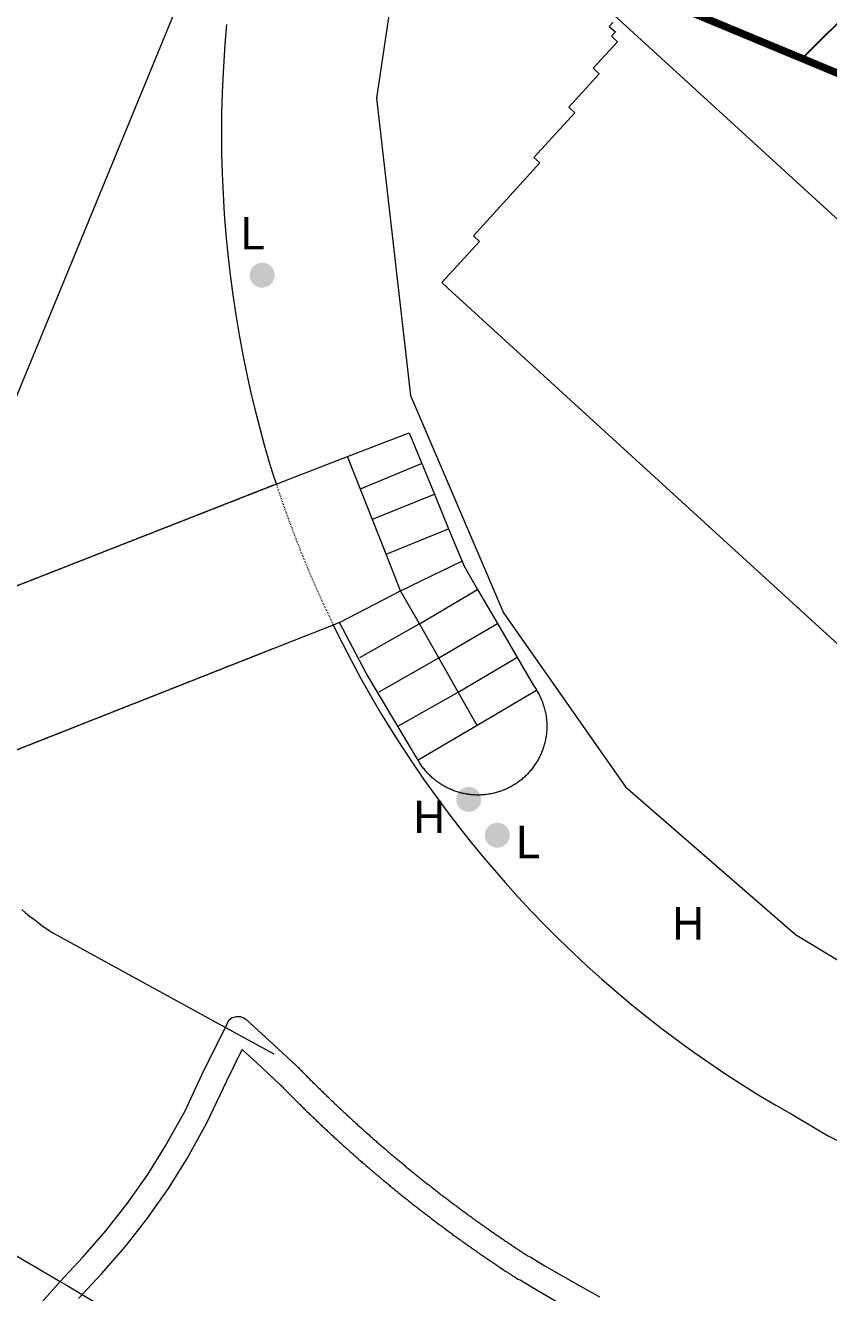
# Model space of a CAD drawing. Header units: millimetres. Extents: x 833924389 to 835767163, y 817400000 to 818811854.
# Drawn here: x 834490046 to 834522208, y 818208253 to 818258995 of the extents above; entities that cross this region are included whole.
import ezdxf

# ---------------------------------------------------------------- set-up
doc = ezdxf.new("R2010")
doc.units = ezdxf.units.MM
doc.header["$LTSCALE"] = 10
doc.header["$MEASUREMENT"] = 0
doc.linetypes.add('11NW24C$0$DGN Style 5', pattern=[6.553141, 2.808489, -3.744652])
doc.linetypes.add('HIDDEN', pattern=[0.375, 0.25, -0.125])
doc.layers.add('01_Base_Plan', color=5, linetype='Continuous', lineweight=5)
doc.layers.add('11_Text', color=7, linetype='Continuous', lineweight=25)
doc.layers.add('_MTR', color=190, linetype='Continuous')
doc.styles.add('11NW23D$0$Style-WORKING', font='WORKING.shx')
doc.styles.add('11nw24c$0$Style-WORKING', font='WORKING.shx')
doc.styles.add('ROMANS', font='romans.shx', dxfattribs={"width": 0.8})

# ---------------------------------------------------------------- blocks, each defined once
blk = doc.blocks.new('11nw24c$0$UTIFH')
at = {"layer": '01_Base_Plan', "linetype": 'Continuous', "lineweight": 13}
h = blk.add_hatch(color=256, dxfattribs=at)
edge = h.paths.add_edge_path()
edge.add_arc((0, 0), 0.5, 0, 360)
blk = doc.blocks.new('11nw24c$0$UTILP')
at = {"layer": '01_Base_Plan', "linetype": 'Continuous', "lineweight": 13}
h = blk.add_hatch(color=256, dxfattribs=at)
edge = h.paths.add_edge_path()
edge.add_arc((0, 0), 0.5, 0, 360)
blk = doc.blocks.new('11NW23D$0$UTILP')
at = {"layer": '01_Base_Plan', "linetype": 'Continuous'}
h = blk.add_hatch(color=256, dxfattribs=at)
edge = h.paths.add_edge_path()
edge.add_arc((0, 0), 0.5, 0, 360)

msp = doc.modelspace()

# ---------------------------------------------------------------- hatches: boundary and pattern name
at = {"layer": '_MTR'}
h = msp.add_hatch(dxfattribs=at)
h.set_pattern_fill('ANSI37', color=256, scale=50000, style=0)
h.paths.add_polyline_path([(834719025, 818175044), (834829436, 818440899), (834544330, 818440899), (834540048, 818430487), (834494663, 818320136), (834491212, 818312097), (834489640, 818307374), (834488468, 818300888), (834488287, 818295403), (834489123, 818289470), (834490523, 818284301), (834492960, 818278585), (834497360, 818271990), (834500943, 818268402), (834504242, 818265890), (834506773, 818264239), (834509304, 818262589), (834549548, 818245865), (834521789, 818162669), (834512957, 818145899), (834505350, 818132403), (834498852, 818120358), (834490645, 818106192), (834483043, 818093567), (834465497, 818066156), (834456186, 818052465), (834449436, 818042522), (834429928, 818015783), (834415902, 817997331), (834409718, 817989385), (834403534, 817981439), (834394016, 817969343), (834384498, 817957246), (834384196, 817957466), (834383970, 817957156), (834383669, 817957375), (834373771, 817944988), (834364117, 817932940), (834338370, 817901866), (834312961, 817923872), (834209698, 817804044), (834227752, 817788294), (834200290, 817756392), (834200200, 817740873), (834297136, 817740548), (834302266, 817746345), (834311724, 817738300), (834346243, 817778330), (834364574, 817762532), (834407169, 817811985), (834383971, 817831671), (834391017, 817839763), (834398063, 817847854), (834393622, 817851486), (834400812, 817859771), (834410480, 817870197), (834420148, 817880623), (834432127, 817893299), (834444105, 817905976), (834443206, 817906758), (834448850, 817912920), (834457588, 817922310), (834467323, 817932772), (834475816, 817941811), (834484309, 817950851), (834500968, 817969577), (834519623, 817991616), (834532611, 818008022), (834547321, 818027598), (834557596, 818042498), (834567870, 818057399), (834574643, 818067928), (834585341, 818084953), (834592494, 818096984), (834598987, 818108699), (834606301, 818122737), (834611699, 818133599), (834616705, 818145548), (834618535, 818149916), (834621711, 818157498), (834627058, 818172444), (834631612, 818185177), (834639686, 818207749)])

# ---------------------------------------------------------------- linework, layer by layer
at = {"layer": '01_Base_Plan', "linetype": 'Continuous'}
for p, q in [((834513580, 818259124), (834513425, 818258955)), ((834513425, 818258955), (834513668, 818258734)), ((834513668, 818258734), (834513513, 818258564)), ((834513513, 818258564), (834513757, 818258341)), ((834513757, 818258341), (834512783, 818257275)), ((834513024, 818257055), (834511800, 818255716)), ((834512783, 818257275), (834513024, 818257055)), ((834512042, 818255494), (834510408, 818253706)), ((834511800, 818255716), (834512042, 818255494)), ((834510650, 818253485), (834507984, 818250566)), ((834510408, 818253706), (834510650, 818253485)), ((834508228, 818250343), (834506724, 818248696)), ((834507984, 818250566), (834508228, 818250343)), ((834506724, 818248696), (834506964, 818248476)), ((834506964, 818248476), (834521066, 818235595)), ((834502950, 818241734), (834505412, 818242684)), ((834503463, 818240433), (834505906, 818241456)), ((834502630, 818235086), (834505068, 818236357)), ((834535167, 818222713), (834521066, 818235595)), ((834500000, 818218173), (834500890, 818217353)), ((834499322, 818217438), (834500212, 818216618))]:
    msp.add_line(p, q, dxfattribs=at)
at = {"layer": '01_Base_Plan', "linetype": 'Continuous', "flags": 128}
for points in [[(834527581, 818319152), (834517744, 818295549), (834511993, 818281687), (834507453, 818270659), (834505433, 818264986), (834504103, 818256078), (834505466, 818244173), (834509186, 818235475), (834514068, 818228501), (834520884, 818222587), (834526005, 818219495), (834534304, 818215989), (834540041, 818214394), (834546210, 818213050), (834552479, 818212348), (834558775, 818211937), (834565082, 818211817), (834571388, 818211988), (834577680, 818212450), (834590403, 818212327)], [(834542027, 818308953), (834545534, 818305750), (834556130, 818306229), (834559333, 818309736), (834591451, 818280398), (834588247, 818276891), (834588726, 818266295), (834592233, 818263091), (834562895, 818230974), (834559388, 818234178), (834548792, 818233699), (834545588, 818230191), (834513471, 818259530), (834516675, 818263037), (834516196, 818273633), (834512689, 818276836), (834542027, 818308953)], [(834498105, 818259034), (834498036, 818258247), (834497960, 818257114), (834497925, 818256303), (834497904, 818255492), (834497897, 818254680), (834497904, 818253868), (834497926, 818253056), (834497961, 818252245), (834498011, 818251435), (834498075, 818250625), (834498153, 818249817), (834498245, 818249011), (834498352, 818248206), (834498472, 818247403), (834498606, 818246602), (834498754, 818245804), (834498916, 818245009), (834499092, 818244216), (834499282, 818243427), (834499607, 818242197), (834499799, 818241551), (834500000, 818240908)], [(834505412, 818242684), (834506423, 818240228), (834506423, 818240228), (834506993, 818238841), (834507612, 818237339), (834508154, 818236406), (834508154, 818236406), (834508943, 818235048), (834508943, 818235048), (834510385, 818232568), (834510413, 818232529), (834510441, 818232490), (834510468, 818232450), (834510494, 818232410), (834510519, 818232369), (834510544, 818232328), (834510568, 818232286), (834510591, 818232244), (834510614, 818232201), (834510636, 818232158), (834510657, 818232115), (834510677, 818232072), (834510696, 818232028), (834510715, 818231983), (834510733, 818231939), (834510750, 818231894), (834510767, 818231849), (834510782, 818231803), (834510797, 818231757), (834510811, 818231711), (834510824, 818231665), (834510837, 818231619), (834510848, 818231572), (834510859, 818231525), (834510869, 818231478), (834510878, 818231431), (834510886, 818231383), (834510894, 818231336), (834510900, 818231288), (834510906, 818231240), (834510911, 818231193), (834510915, 818231145), (834510919, 818231097), (834510921, 818231049), (834510923, 818231001), (834510923, 818230953), (834510923, 818230904), (834510922, 818230856), (834510921, 818230808), (834510918, 818230760), (834510915, 818230712), (834510910, 818230664), (834510905, 818230617), (834510899, 818230569), (834510893, 818230521), (834510885, 818230474), (834510877, 818230426), (834510867, 818230379), (834510857, 818230332), (834510846, 818230285), (834510835, 818230239), (834510822, 818230192), (834510809, 818230146), (834510795, 818230100), (834510780, 818230054), (834510764, 818230009), (834510748, 818229964), (834510730, 818229919), (834510712, 818229874), (834510693, 818229830), (834510674, 818229786), (834510653, 818229743), (834510632, 818229699), (834510610, 818229657), (834510588, 818229614), (834510564, 818229572), (834510540, 818229530), (834510515, 818229489), (834510490, 818229449), (834510464, 818229408), (834510437, 818229368), (834510409, 818229329), (834510381, 818229290), (834510352, 818229252), (834510322, 818229214), (834510292, 818229177), (834510261, 818229140), (834510229, 818229103), (834510197, 818229068), (834510164, 818229033), (834510131, 818228998), (834510097, 818228964), (834510062, 818228931), (834510027, 818228898), (834509991, 818228866), (834509955, 818228834), (834509918, 818228804), (834509880, 818228773), (834509842, 818228744), (834509804, 818228715), (834509765, 818228687), (834509726, 818228659), (834509686, 818228632), (834509645, 818228606), (834509605, 818228581), (834509563, 818228556), (834509522, 818228532), (834509480, 818228509), (834509437, 818228486), (834509394, 818228464), (834509351, 818228443), (834509307, 818228423), (834509263, 818228404), (834509219, 818228385), (834509174, 818228367), (834509129, 818228350), (834509084, 818228333), (834509039, 818228318), (834508993, 818228303), (834508947, 818228289), (834508901, 818228276), (834508854, 818228263), (834508808, 818228252), (834508761, 818228241), (834508714, 818228231), (834508666, 818228222), (834508619, 818228214), (834508572, 818228206), (834508524, 818228200), (834508476, 818228194), (834508428, 818228189), (834508380, 818228185), (834508332, 818228182), (834508284, 818228179), (834508236, 818228177), (834508188, 818228177), (834508140, 818228177), (834508092, 818228178), (834508044, 818228179), (834507996, 818228182), (834507948, 818228185), (834507900, 818228190), (834507852, 818228195), (834507805, 818228201), (834507757, 818228207), (834507709, 818228215), (834507662, 818228223), (834507615, 818228233), (834507568, 818228243), (834507521, 818228254), (834507474, 818228265), (834507428, 818228278), (834507382, 818228291), (834507336, 818228305), (834507290, 818228320), (834507245, 818228336), (834507199, 818228352), (834507155, 818228370), (834507110, 818228388), (834507066, 818228407), (834507022, 818228426), (834506978, 818228447), (834506935, 818228468), (834506892, 818228490), (834506850, 818228512), (834506808, 818228536), (834506766, 818228560), (834506725, 818228585), (834506684, 818228610), (834506644, 818228636), (834506604, 818228663), (834506565, 818228691), (834506526, 818228719), (834506488, 818228748), (834506450, 818228778), (834506412, 818228808), (834506376, 818228839), (834506339, 818228871), (834506304, 818228903), (834506268, 818228936), (834506234, 818228969), (834506200, 818229003), (834506167, 818229038), (834506134, 818229073), (834506102, 818229109), (834506070, 818229145), (834506039, 818229182), (834506009, 818229220), (834505980, 818229258), (834505951, 818229296), (834505922, 818229335), (834505895, 818229374), (834505868, 818229414), (834505826, 818229480), (834505769, 818229576), (834505706, 818229680), (834503686, 818233059), (834502630, 818235086), (834502374, 818234984), (834500000, 818234047)], [(834500000, 818240593), (834500091, 818240628), (834500394, 818240747), (834502950, 818241734)], [(834505068, 818236357), (834504490, 818237824), (834502950, 818241734)], [(834500000, 818240908), (834500045, 818240768), (834500091, 818240628)], [(834503944, 818239218), (834506423, 818240228), (834506423, 818240229)], [(834504486, 818237822), (834504490, 818237824), (834506993, 818238841), (834507001, 818238845)], [(834502630, 818235086), (834505068, 818236357), (834507515, 818237536)], [(834503432, 818233682), (834505818, 818235033), (834505821, 818235035), (834508154, 818236406), (834508154, 818236407)], [(834508140, 818230962), (834507379, 818232298), (834506600, 818233667), (834505821, 818235035), (834505068, 818236357)], [(834504208, 818232312), (834506597, 818233665), (834506600, 818233667), (834508943, 818235048), (834508944, 818235049)], [(834502374, 818234984), (834502739, 818234249), (834503103, 818233546), (834503480, 818232848), (834503869, 818232158), (834504271, 818231474), (834504684, 818230798), (834505108, 818230128), (834505545, 818229467), (834505993, 818228813), (834506452, 818228167), (834506922, 818227529), (834507404, 818226899), (834507896, 818226278), (834508399, 818225665), (834509252, 818224674), (834509777, 818224093), (834510311, 818223521), (834510855, 818222958), (834511409, 818222405), (834511973, 818221862), (834512546, 818221329), (834513128, 818220805), (834513719, 818220293), (834514319, 818219790), (834514928, 818219298), (834515546, 818218817), (834516171, 818218346), (834516805, 818217887), (834517447, 818217438), (834518096, 818217001), (834518753, 818216575), (834519417, 818216161), (834520088, 818215759), (834520767, 818215368), (834522155, 818214551), (834526204, 818212526)], [(834504984, 818230942), (834507376, 818232296), (834507379, 818232298), (834509730, 818233687)], [(834510517, 818232360), (834508140, 818230962), (834505769, 818229576), (834505760, 818229571)]]:
    msp.add_lwpolyline(points, dxfattribs=at)
at = {"layer": '01_Base_Plan', "flags": 128}
for points in [[(834500000, 818269197), (834487311, 818238406)], [(834498105, 818259034), (834498036, 818258247), (834497960, 818257114), (834497925, 818256303), (834497904, 818255492), (834497897, 818254680), (834497904, 818253868), (834497926, 818253056), (834497961, 818252245), (834498011, 818251435), (834498075, 818250625), (834498153, 818249817), (834498245, 818249011), (834498352, 818248206), (834498472, 818247403), (834498606, 818246602), (834498754, 818245804), (834498916, 818245009), (834499092, 818244216), (834499282, 818243427), (834499607, 818242197), (834499799, 818241551), (834500000, 818240908)], [(834486106, 818235140), (834487230, 818235590), (834488365, 818236034), (834500000, 818240593)], [(834500000, 818234047), (834489578, 818229931), (834489538, 818229915), (834486456, 818228689)], [(834489902, 818223597), (834490059, 818223464), (834490218, 818223334), (834490380, 818223206), (834490543, 818223081), (834490709, 818222959), (834490877, 818222840), (834491147, 818222659), (834498055, 818218875), (834500000, 818217810)], [(834498054, 818218872), (834498055, 818218875), (834498112, 818218994), (834498152, 818219086), (834498200, 818219174), (834498322, 818219269), (834498485, 818219314), (834498654, 818219307), (834498813, 818219249), (834498876, 818219209), (834500000, 818218173)], [(834491447, 818208701), (834492349, 818209677), (834493274, 818210730), (834494140, 818211832), (834494945, 818212980), (834495664, 818214133), (834496428, 818215507), (834497210, 818217174), (834498054, 818218872)], [(834482612, 818213897), (834491443, 818208695), (834491716, 818208534), (834492726, 818207940), (834496280, 818205949), (834500000, 818203953)], [(834490500, 818207639), (834490503, 818207642), (834491443, 818208695), (834491447, 818208701)]]:
    msp.add_lwpolyline(points, dxfattribs=at)
at = {"layer": '01_Base_Plan', "linetype": '11NW24C$0$DGN Style 5', "flags": 128}
msp.add_lwpolyline([(834500091, 818240628), (834500345, 818239877), (834500612, 818239131), (834500892, 818238390), (834501184, 818237653), (834501490, 818236922), (834501808, 818236196), (834502374, 818234984)], dxfattribs=at)
at = {"layer": '01_Base_Plan', "linetype": 'HIDDEN', "ltscale": 5, "flags": 128}
for points in [[(834486106, 818235140), (834487230, 818235590), (834488365, 818236034), (834500000, 818240593)], [(834500000, 818234047), (834489578, 818229931), (834489538, 818229915), (834486456, 818228689)]]:
    msp.add_lwpolyline(points, dxfattribs=at)
at = {"layer": '01_Base_Plan', "linetype": 'Continuous'}
for points in [[(834498054, 818218872), (834498055, 818218875), (834498112, 818218994), (834498152, 818219086), (834498200, 818219174), (834498322, 818219269), (834498485, 818219314), (834498654, 818219307), (834498813, 818219249), (834498876, 818219209), (834500000, 818218173)], [(834491447, 818208701), (834492349, 818209677), (834493274, 818210730), (834494140, 818211832), (834494945, 818212980), (834495664, 818214133), (834496428, 818215507), (834497210, 818217174), (834498054, 818218872)], [(834492181, 818208022), (834493092, 818209008), (834494043, 818210091), (834494943, 818211236), (834495779, 818212428), (834496526, 818213625), (834497319, 818215051), (834498111, 818216739), (834498729, 818217984)], [(834498729, 818217984), (834499322, 818217438)], [(834500890, 818217353), (834500956, 818217287), (834500979, 818217263), (834501008, 818217233), (834501038, 818217203), (834501068, 818217172), (834501097, 818217142), (834501127, 818217112), (834501157, 818217081), (834501187, 818217051), (834501217, 818217021), (834501246, 818216990), (834501276, 818216960), (834501306, 818216930), (834501336, 818216900), (834501366, 818216870), (834501396, 818216840), (834501426, 818216810), (834501456, 818216780), (834501486, 818216749), (834501516, 818216719), (834501546, 818216689), (834501576, 818216659), (834501606, 818216630), (834501637, 818216600), (834501667, 818216570), (834501697, 818216540), (834501727, 818216510), (834501757, 818216480), (834501788, 818216450), (834501818, 818216421), (834501848, 818216391), (834501879, 818216361), (834501909, 818216331), (834501939, 818216302), (834501970, 818216272), (834502000, 818216242), (834502031, 818216213), (834502061, 818216183), (834502092, 818216154), (834502122, 818216124), (834502153, 818216095), (834502183, 818216065), (834502214, 818216036), (834502245, 818216006), (834502275, 818215977), (834502306, 818215947), (834502337, 818215918), (834502367, 818215889), (834502398, 818215859), (834502429, 818215830), (834502460, 818215801), (834502491, 818215772), (834502521, 818215742), (834502552, 818215713), (834502583, 818215684), (834502614, 818215655), (834502645, 818215626), (834502676, 818215597), (834502707, 818215568), (834502738, 818215539), (834502769, 818215510), (834502800, 818215481), (834502831, 818215452), (834502862, 818215423), (834502893, 818215394), (834502924, 818215365), (834502956, 818215336), (834502987, 818215307), (834503018, 818215278), (834503049, 818215250), (834503080, 818215221), (834503112, 818215192), (834503143, 818215163), (834503174, 818215135), (834503206, 818215106), (834503237, 818215077), (834503268, 818215049), (834503300, 818215020), (834503331, 818214992), (834503363, 818214963), (834503394, 818214934), (834503426, 818214906), (834503457, 818214877), (834503489, 818214849), (834503520, 818214821), (834503552, 818214792), (834503584, 818214764), (834503615, 818214735), (834503647, 818214707), (834503679, 818214679), (834503710, 818214651), (834503742, 818214622), (834503774, 818214594), (834503806, 818214566), (834503837, 818214538), (834503869, 818214510), (834503901, 818214482), (834503933, 818214453), (834503965, 818214425), (834503997, 818214397), (834504029, 818214369), (834504061, 818214341), (834504093, 818214313), (834504125, 818214285), (834504157, 818214257), (834504189, 818214229), (834504221, 818214202), (834504253, 818214174), (834504285, 818214146), (834504317, 818214118), (834504349, 818214091), (834504381, 818214063), (834504414, 818214035), (834504446, 818214007), (834504478, 818213980), (834504510, 818213952), (834504543, 818213924), (834504575, 818213897), (834504607, 818213869), (834504640, 818213842), (834504672, 818213814), (834504704, 818213787), (834504737, 818213759), (834504769, 818213732), (834504802, 818213705), (834504834, 818213677), (834504867, 818213650), (834504899, 818213622), (834504932, 818213595), (834504964, 818213568), (834504997, 818213541), (834505029, 818213513), (834505062, 818213486), (834505095, 818213459), (834505127, 818213432), (834505160, 818213405), (834505193, 818213378), (834505226, 818213351), (834505258, 818213324), (834505291, 818213297), (834505324, 818213270), (834505357, 818213243), (834505390, 818213216), (834505422, 818213189), (834505455, 818213162), (834505488, 818213135), (834505521, 818213108), (834505554, 818213081), (834505587, 818213055), (834505620, 818213028), (834505653, 818213001), (834505686, 818212975), (834505719, 818212948), (834505752, 818212921), (834505785, 818212895), (834505819, 818212868), (834505852, 818212841), (834505885, 818212815), (834505918, 818212788), (834505951, 818212762), (834505985, 818212735), (834506018, 818212709), (834506051, 818212682), (834506084, 818212656), (834506118, 818212630), (834506151, 818212603), (834506184, 818212577), (834506218, 818212551), (834506251, 818212525), (834506285, 818212498), (834506318, 818212472), (834506352, 818212446), (834506385, 818212420), (834506419, 818212394), (834506452, 818212368), (834506486, 818212342), (834506519, 818212316), (834506553, 818212290), (834506586, 818212264), (834506620, 818212238), (834506654, 818212212), (834506687, 818212186), (834506721, 818212160), (834506755, 818212134), (834506788, 818212108), (834506822, 818212083), (834506856, 818212057), (834506890, 818212031), (834506924, 818212005), (834506957, 818211980), (834506991, 818211954), (834507025, 818211928), (834507059, 818211903), (834507093, 818211877), (834507127, 818211852), (834507161, 818211826), (834507195, 818211801), (834507229, 818211775), (834507263, 818211750), (834507297, 818211724), (834507331, 818211699), (834507365, 818211673), (834507399, 818211648), (834507433, 818211623), (834507467, 818211598), (834507502, 818211572), (834507536, 818211547), (834507570, 818211522), (834507604, 818211497), (834507638, 818211472), (834507673, 818211446), (834507707, 818211421), (834507741, 818211396), (834507776, 818211371), (834507810, 818211346), (834507844, 818211321), (834507879, 818211296), (834507913, 818211271), (834507947, 818211246), (834507982, 818211222), (834508016, 818211197), (834508051, 818211172), (834508085, 818211147), (834508120, 818211122), (834508154, 818211098), (834508189, 818211073), (834508223, 818211048), (834508258, 818211024), (834508293, 818210999), (834508327, 818210974), (834508362, 818210950), (834508397, 818210925), (834508431, 818210901), (834508466, 818210876), (834508501, 818210852), (834508536, 818210827), (834508570, 818210803), (834508605, 818210779), (834508640, 818210754), (834508675, 818210730), (834508710, 818210706), (834508744, 818210681), (834508779, 818210657), (834508814, 818210633), (834508849, 818210609), (834508884, 818210585), (834508919, 818210560), (834508954, 818210536), (834508989, 818210512), (834509024, 818210488), (834509059, 818210464), (834509094, 818210440), (834509129, 818210416), (834509164, 818210392), (834509200, 818210368), (834509235, 818210345), (834509270, 818210321), (834509305, 818210297), (834509340, 818210273), (834509375, 818210249), (834509411, 818210226), (834509446, 818210202), (834509481, 818210178), (834509516, 818210155), (834509552, 818210131), (834509587, 818210107), (834509622, 818210084), (834509658, 818210060), (834509693, 818210037), (834509729, 818210013), (834509764, 818209990), (834509799, 818209966), (834509835, 818209943), (834509870, 818209920), (834509906, 818209896), (834509941, 818209873), (834509977, 818209850), (834510012, 818209826), (834510048, 818209803), (834510084, 818209780), (834510119, 818209757), (834510155, 818209734), (834510190, 818209711), (834510261, 818209690), (834510850, 818209332), (834511935, 818208697), (834513032, 818208080)], [(834500183, 818216646), (834500241, 818216587), (834500259, 818216570), (834500295, 818216532), (834500325, 818216502), (834500349, 818216477), (834500384, 818216441), (834500414, 818216411), (834500444, 818216380), (834500480, 818216344), (834500498, 818216326), (834500527, 818216295), (834500569, 818216253), (834500599, 818216223), (834500629, 818216193), (834500659, 818216163), (834500689, 818216133), (834500719, 818216103), (834500743, 818216079), (834500773, 818216048), (834500809, 818216012), (834500839, 818215982), (834500875, 818215946), (834500911, 818215911), (834500936, 818215887), (834500960, 818215863), (834500990, 818215833), (834501020, 818215803), (834501056, 818215767), (834501093, 818215731), (834501117, 818215708), (834501147, 818215678), (834501178, 818215648), (834501208, 818215618), (834501244, 818215583), (834501269, 818215559), (834501305, 818215523), (834501336, 818215494), (834501366, 818215464), (834501397, 818215435), (834501427, 818215405), (834501458, 818215376), (834501488, 818215346), (834501525, 818215312), (834501550, 818215287), (834501580, 818215258), (834501617, 818215223), (834501648, 818215193), (834501672, 818215170), (834501709, 818215135), (834501746, 818215100), (834501777, 818215071), (834501796, 818215053), (834501826, 818215023), (834501869, 818214983), (834501900, 818214954), (834501931, 818214925), (834501962, 818214896), (834501993, 818214867), (834502024, 818214838), (834502055, 818214809), (834502086, 818214780), (834502117, 818214751), (834502148, 818214722), (834502179, 818214693), (834502210, 818214664), (834502247, 818214629), (834502279, 818214600), (834502304, 818214577), (834502341, 818214542), (834502372, 818214514), (834502403, 818214485), (834502435, 818214456), (834502466, 818214427), (834502503, 818214393), (834502529, 818214370), (834502560, 818214341), (834502597, 818214307), (834502629, 818214278), (834502660, 818214250), (834502686, 818214227), (834502723, 818214192), (834502755, 818214164), (834502786, 818214135), (834502825, 818214102), (834502849, 818214079), (834502887, 818214045), (834502913, 818214022), (834502944, 818213993), (834502988, 818213954), (834503015, 818213932), (834503039, 818213909), (834503077, 818213875), (834503115, 818213841), (834503142, 818213819), (834503173, 818213791), (834503210, 818213757), (834503236, 818213735), (834503268, 818213706), (834503306, 818213672), (834503338, 818213644), (834503370, 818213616), (834503402, 818213588), (834503434, 818213560), (834503466, 818213532), (834503498, 818213504), (834503537, 818213471), (834503569, 818213444), (834503594, 818213421), (834503626, 818213393), (834503665, 818213360), (834503697, 818213333), (834503728, 818213305), (834503761, 818213277), (834503794, 818213249), (834503826, 818213222), (834503857, 818213194), (834503897, 818213161), (834503923, 818213139), (834503961, 818213106), (834503994, 818213079), (834504020, 818213056), (834504058, 818213024), (834504091, 818212996), (834504130, 818212963), (834504156, 818212942), (834504188, 818212914), (834504221, 818212887), (834504253, 818212859), (834504293, 818212826), (834504325, 818212799), (834504351, 818212778), (834504383, 818212750), (834504429, 818212712), (834504456, 818212690), (834504488, 818212663), (834504527, 818212631), (834504560, 818212604), (834504587, 818212582), (834504619, 818212555), (834504658, 818212523), (834504691, 818212496), (834504724, 818212469), (834504751, 818212447), (834504783, 818212420), (834504822, 818212388), (834504855, 818212361), (834504888, 818212334), (834504928, 818212301), (834504961, 818212275), (834504987, 818212254), (834505027, 818212221), (834505060, 818212195), (834505086, 818212174), (834505126, 818212141), (834505165, 818212111), (834505191, 818212089), (834505226, 818212061), (834505259, 818212035), (834505292, 818212008), (834505331, 818211978), (834505365, 818211951), (834505392, 818211929), (834505425, 818211902), (834505471, 818211866), (834505497, 818211846), (834505525, 818211823), (834505571, 818211787), (834505605, 818211761), (834505631, 818211741), (834505665, 818211714), (834505705, 818211682), (834505739, 818211656), (834505772, 818211630), (834505806, 818211604), (834505839, 818211578), (834505873, 818211552), (834505906, 818211526), (834505940, 818211500), (834505973, 818211474), (834506013, 818211444), (834506041, 818211422), (834506074, 818211396), (834506114, 818211366), (834506142, 818211344), (834506182, 818211312), (834506222, 818211283), (834506249, 818211263), (834506283, 818211237), (834506318, 818211209), (834506351, 818211184), (834506384, 818211160), (834506425, 818211128), (834506459, 818211103), (834506493, 818211077), (834506527, 818211052), (834506561, 818211026), (834506595, 818211001), (834506629, 818210975), (834506663, 818210950), (834506697, 818210924), (834506731, 818210899), (834506765, 818210873), (834506807, 818210842), (834506841, 818210817), (834506873, 818210794), (834506908, 818210768), (834506944, 818210741), (834506978, 818210716), (834507012, 818210691), (834507044, 818210668), (834507079, 818210642), (834507115, 818210615), (834507154, 818210586), (834507189, 818210561), (834507218, 818210540), (834507257, 818210511), (834507292, 818210486), (834507321, 818210465), (834507368, 818210431), (834507403, 818210407), (834507429, 818210387), (834507464, 818210362), (834507498, 818210337), (834507541, 818210307), (834507575, 818210283), (834507602, 818210263), (834507644, 818210233), (834507685, 818210205), (834507706, 818210189), (834507748, 818210159), (834507789, 818210131), (834507818, 818210110), (834507852, 818210086), (834507893, 818210057), (834507928, 818210033), (834507957, 818210012), (834507999, 818209982), (834508032, 818209960), (834508067, 818209935), (834508109, 818209905), (834508131, 818209891), (834508165, 818209866), (834508213, 818209832), (834508248, 818209808), (834508283, 818209784), (834508311, 818209766), (834508346, 818209741), (834508388, 818209711), (834508423, 818209687), (834508458, 818209663), (834508493, 818209639), (834508528, 818209615), (834508563, 818209591), (834508604, 818209564), (834508648, 818209534), (834508678, 818209515), (834508704, 818209496), (834508739, 818209472), (834508774, 818209448), (834508823, 818209415), (834508859, 818209392), (834508880, 818209377), (834508924, 818209348), (834508964, 818209321), (834508992, 818209303), (834509030, 818209277), (834509070, 818209250), (834509106, 818209226), (834509141, 818209203), (834509177, 818209179), (834509207, 818209160), (834509247, 818209132), (834509291, 818209104), (834509318, 818209086), (834509354, 818209062), (834509397, 818209034), (834509425, 818209016), (834509460, 818208992), (834509510, 818208960), (834509540, 818208941), (834509575, 818208918), (834509611, 818208895), (834509764, 818208794), (834509853, 818208768), (834510338, 818208473), (834511437, 818207830)], [(834490500, 818207639), (834490503, 818207642), (834491443, 818208695), (834491447, 818208701)]]:
    msp.add_lwpolyline(points, dxfattribs=at)
at = {"layer": '_MTR', "const_width": 300}
msp.add_lwpolyline([(834494663, 818320136), (834491212, 818312097), (834489640, 818307374), (834488468, 818300888), (834488287, 818295403), (834489123, 818289470), (834490523, 818284301), (834492960, 818278585), (834497360, 818271990), (834500943, 818268402), (834504242, 818265890), (834506773, 818264239), (834509304, 818262589), (834549548, 818245865), (834521789, 818162669), (834512957, 818145899), (834505350, 818132403), (834498852, 818120358), (834490645, 818106192), (834483043, 818093567), (834465497, 818066156), (834456186, 818052465), (834449436, 818042522), (834429928, 818015783)], dxfattribs=at)

# ---------------------------------------------------------------- block references
at = {"layer": '01_Base_Plan', "linetype": 'Continuous', "xscale": 1000, "yscale": 1000, "zscale": 1000}
msp.add_blockref('11NW23D$0$UTILP', (834499527, 818248992), dxfattribs=at)
at = {"layer": '01_Base_Plan', "color": 0, "linetype": 'Continuous', "xscale": 1000, "yscale": 1000, "zscale": 1000}
for name, p in [('11nw24c$0$UTIFH', (834507796, 818228001)), ('11nw24c$0$UTILP', (834508941, 818226568))]:
    msp.add_blockref(name, p, dxfattribs=at)

# ---------------------------------------------------------------- texts
at = {"layer": '01_Base_Plan', "linetype": 'Continuous'}
for s, style, p in [('L', '11NW23D$0$Style-WORKING', (834498675, 818250023)), ('H', '11nw24c$0$Style-WORKING', (834505589, 818226654)), ('L', '11nw24c$0$Style-WORKING', (834509700, 818225649)), ('H', '11nw24c$0$Style-WORKING', (834515954, 818222391))]:
    msp.add_text(s, height=1300, dxfattribs=dict(at, style=style)).set_placement(p)
at = {"layer": '11_Text', "insert": (834469069, 818212125), "char_height": 2500, "attachment_point": 1, "rotation": 330.4951, "line_spacing_factor": 1.204819, "style": 'ROMANS'}
msp.add_mtext('AUSTIN ROAD WEST ', dxfattribs=at)

doc.saveas('drawing.dxf')
